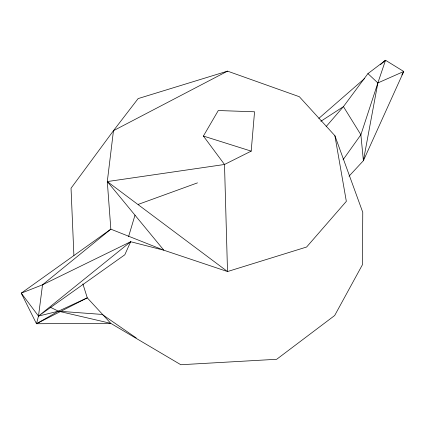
<?xml version="1.0" encoding="UTF-8"?>
<svg xmlns="http://www.w3.org/2000/svg" width="425" height="425" viewBox="0 0 425 425"><rect width="100%" height="100%" fill="white"/><g stroke="black" fill="none" stroke-linecap="round" stroke-linejoin="round"><path stroke-width="0.64" d="M334.9 135.718L362.759 212.325L362.467 264.669L334.677 315.509L276.686 359.284L180.832 364.735L110.792 323.361L36.486 323.744L21.25 293.16L42.532 284.798L110.845 229.171L107.297 181.571L224.506 164.48L251.186 151.13L254.554 111.786L218.28 110.532L203.405 136.053L224.506 164.48L227.513 271.548L306.616 247.015L346.332 201.349L334.9 135.718L299.343 96.719L227.529 71.134L138.136 98.589L113.47 130.682L71.033 188.232L73.892 255.436M107.297 181.571L227.513 271.548L163.869 250.229L107.297 181.571L113.47 130.682L227.529 71.134M401.848 74.991L403.75 71.49L377.857 82.944L360.878 134.757L363.396 160.698L403.75 71.49L385.528 60.265L377.857 82.944L363.396 160.698L349.005 176.21M82.886 283.916L87.279 297.84L36.486 323.744L38.494 316.072L42.532 284.798L130.661 241.729L163.869 250.229L110.845 229.171L21.25 293.16L38.494 316.072L58.416 311.19L87.279 297.84L110.792 323.361L58.416 311.19L50.155 307.179M128.578 236.592L135.007 215.13M343.049 159.758L360.878 134.757L343.437 106.611L367.938 73.621L385.528 60.265L384.705 61.301M326.15 126.581L343.437 106.611L320.848 121.279M318.835 118.389L364.623 78.482M380.55 64.6L385.528 60.265M36.486 323.744L58.416 311.19L102.207 314.436L136.218 337.928M138.221 204.398L197.476 182.867M203.405 136.053L251.186 151.13M367.938 73.621L377.857 82.944M130.661 241.729L124.817 254.782L38.494 316.072L130.661 241.729"/></g></svg>
